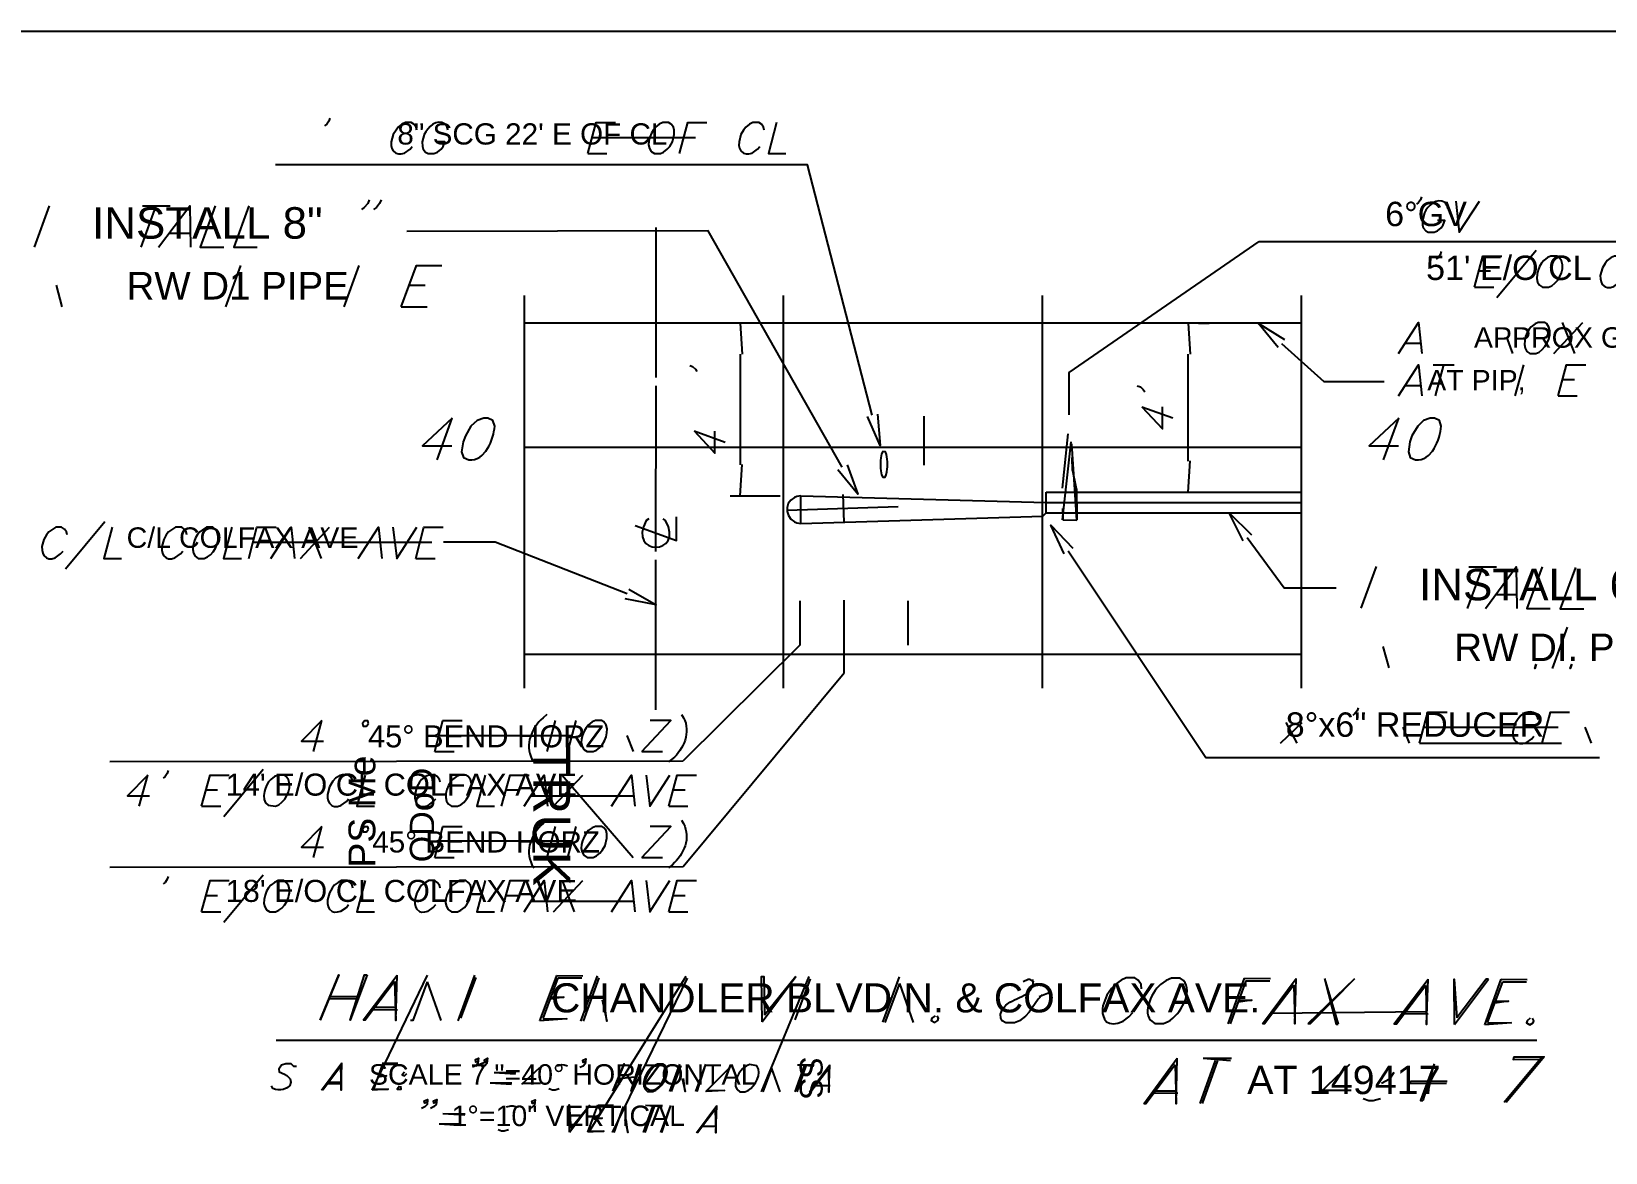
# Model space of a CAD drawing. Header units: feet. Extents: x 13 to 426, y 12 to 285.
# Drawn here: x 164 to 240, y 230.8 to 284.9 of the extents above; entities that cross this region are included whole.
import ezdxf
from ezdxf.enums import TextEntityAlignment as Align

# ---------------------------------------------------------------- set-up
doc = ezdxf.new("R2010")
doc.units = ezdxf.units.FT
doc.layers.add('ANOTACION', color=8, linetype='CONTINUOUS')
doc.layers.add('EJE_VIA', color=7, linetype='CONTINUOUS')
doc.styles.add('CAD_TEXT', font='Arial')

msp = doc.modelspace()

# ---------------------------------------------------------------- linework, layer by layer
at = {"layer": 'EJE_VIA'}
for p, q in [((191.033, 279.8), (196.033, 279.8)), ((190.833, 279.017), (191.75, 279.017)), ((164.1, 274.5), (164.833, 276.5)), ((169.25, 274.5), (169.983, 276.5)), ((169.317, 276.5), (170.65, 276.5)), ((194.133, 268.2), (194.133, 275.45)), ((170.633, 275.167), (171.583, 275.167)), ((223.25, 274.767), (242.433, 274.767)), ((234.733, 272.067), (236.633, 274.35)), ((173.35, 271.617), (174.067, 273.617)), ((179.067, 271.617), (179.783, 273.617)), ((233.867, 273.35), (234.433, 273.35)), ((165.15, 272.667), (165.433, 271.617)), ((182.2, 272.667), (182.967, 272.667)), ((233.65, 272.567), (234.583, 272.567)), ((181.817, 271.617), (183.067, 271.617)), ((187.767, 253.2), (187.767, 272.167)), ((200.283, 253.2), (200.283, 272.167)), ((212.783, 253.2), (212.783, 272.167)), ((225.3, 253.2), (225.3, 272.167)), ((187.767, 270.85), (225.3, 270.85)), ((198.193, 270.833), (198.286, 269.323)), ((219.827, 270.833), (219.92, 269.323)), ((220.333, 270.833), (220.833, 270.833)), ((237.483, 269.367), (238.883, 270.867)), ((237.883, 270.867), (238.483, 269.367)), ((235.2, 270.15), (235.483, 269.367)), ((198.2, 263.983), (198.2, 269.333)), ((219.833, 264.167), (219.833, 269.333)), ((230.333, 269.867), (231.05, 269.867)), ((231.667, 268.817), (232.667, 268.817)), ((231.767, 267.317), (232.167, 268.817)), ((235.617, 267.317), (236.033, 268.817)), ((194.117, 259.8), (194.133, 267.8)), ((230.333, 267.817), (231.05, 267.817)), ((237.9, 268.1), (238.483, 268.1)), ((237.7, 267.317), (238.617, 267.317)), ((183.55, 264.233), (184.283, 266.233)), ((207.083, 263.967), (207.083, 266.333)), ((217.583, 266.783), (219.083, 266.25)), ((229.267, 264.233), (230, 266.233)), ((195.967, 265.633), (197.467, 265.083)), ((213.75, 262.85), (214.033, 265.483)), ((187.767, 264.833), (225.3, 264.833)), ((213.75, 261.333), (214.167, 265.1)), ((214.45, 261.317), (214.2, 265)), ((198.193, 262.484), (198.286, 263.993)), ((214.2, 264.333), (214.217, 263.717)), ((219.827, 262.667), (219.92, 264.177)), ((214.433, 262.833), (214.233, 263.767)), ((197.7, 262.483), (200.117, 262.483)), ((201.117, 262.483), (212.967, 262.167)), ((201.117, 261.15), (201.117, 262.483)), ((203.15, 262.55), (203.2, 261.217)), ((212.967, 262.667), (225.3, 262.667)), ((200.45, 261.8), (205.817, 261.967)), ((212.967, 262.167), (225.3, 262.167)), ((212.967, 261.667), (225.3, 261.667)), ((213.75, 261.867), (213.767, 261.333)), ((165.6, 258.967), (167.5, 261.25)), ((176.95, 259.467), (178.35, 260.967)), ((177.35, 260.967), (177.95, 259.467)), ((201.117, 261.15), (212.8, 261.5)), ((213.767, 261.333), (214.45, 261.317)), ((174.667, 260.25), (183.3, 260.25)), ((182.517, 259.467), (183.45, 259.467)), ((194.117, 252.15), (194.117, 259.4)), ((228.183, 257.067), (228.917, 259.067)), ((233.317, 257.05), (234.05, 259.05)), ((233.383, 259.05), (234.717, 259.05)), ((203.217, 253.933), (203.217, 257.45)), ((206.3, 255.267), (206.3, 257.417)), ((234.717, 257.717), (235.667, 257.717)), ((237.417, 254.15), (238.15, 256.15)), ((187.767, 254.833), (225.3, 254.833)), ((229.233, 255.217), (229.517, 254.183)), ((195.433, 244.583), (203.217, 253.933)), ((177.583, 250.133), (177.983, 251.633)), ((183.65, 250.917), (190.083, 250.917)), ((188.867, 250.133), (189.267, 251.633)), ((189.867, 250.133), (190.267, 251.633)), ((192.717, 250.917), (193.017, 250.133)), ((224.283, 250.533), (225.333, 251.533)), ((224.55, 251.533), (225.067, 250.533)), ((230.2, 251.317), (230.5, 250.533)), ((231.2, 251.317), (237.7, 251.317)), ((238.983, 251.317), (239.283, 250.533)), ((183.433, 250.133), (184.367, 250.133)), ((193.433, 250.133), (194.433, 250.133)), ((231, 250.533), (237.85, 250.533)), ((167.75, 249.65), (195.433, 249.683)), ((169.167, 247.5), (169.583, 249)), ((173.25, 247), (175.15, 249.283)), ((189.167, 247.5), (190.583, 249)), ((189.583, 249), (193.017, 245.017)), ((172.383, 248.283), (172.95, 248.283)), ((186.883, 248.283), (187.45, 248.283)), ((188.1, 248), (193.017, 248)), ((194.95, 248.283), (195.533, 248.283)), ((172.167, 247.5), (173.1, 247.5)), ((194.75, 247.5), (195.667, 247.5)), ((177.583, 245.017), (177.983, 246.517)), ((188.867, 245.017), (189.267, 246.517)), ((189.867, 245.017), (190.267, 246.517)), ((183.65, 245.817), (190.083, 245.817)), ((183.433, 245.017), (184.367, 245.017)), ((193.433, 245.017), (194.433, 245.017)), ((167.75, 244.55), (195.433, 244.583)), ((173.25, 241.9), (175.15, 244.183)), ((189.167, 242.4), (190.583, 243.9)), ((189.583, 243.9), (190.167, 242.4)), ((172.383, 243.183), (172.95, 243.183)), ((186.883, 243.183), (187.45, 243.183)), ((188.1, 242.9), (193.017, 242.9)), ((194.95, 243.183), (195.533, 243.183)), ((172.167, 242.4), (173.1, 242.4)), ((194.75, 242.4), (195.667, 242.4)), ((179.983, 237.167), (181.617, 239.333)), ((180.417, 233.783), (183.083, 239.333)), ((183.067, 239.017), (183.733, 237.15)), ((184.567, 237.133), (185.367, 239.333)), ((184.7, 237.25), (185.433, 239.217)), ((188.517, 237.133), (189.333, 239.317)), ((188.667, 237.233), (189.4, 239.2)), ((189.333, 239.317), (190.583, 239.3)), ((189.4, 239.2), (190.533, 239.2)), ((190.5, 237.117), (191.3, 239.3)), ((191.367, 239.2), (190.6, 237.117)), ((190.917, 231.8), (195.583, 239.283)), ((192.017, 231.734), (195.65, 239.183)), ((199.217, 233.7), (201.517, 239.267)), ((199.25, 237.083), (200.883, 239.267)), ((200.883, 239.267), (199.367, 237.4)), ((200.85, 237.183), (201.583, 239.15)), ((205.083, 237.067), (205.883, 239.25)), ((205.883, 238.933), (205.183, 237.05)), ((205.883, 238.933), (206.55, 237.05)), ((221.75, 236.983), (222.55, 239.183)), ((222.617, 239.067), (221.85, 236.983)), ((222.55, 239.183), (223.8, 239.167)), ((222.617, 239.067), (223.767, 239.067)), ((223.417, 236.983), (225.05, 239.167)), ((227.867, 239.15), (225.6, 236.983)), ((226.417, 239.167), (227.067, 236.967)), ((229.767, 236.967), (231.417, 239.133)), ((232.683, 236.95), (234.333, 239.133)), ((234.15, 236.933), (234.95, 239.133)), ((234.283, 237.05), (235.017, 239.017)), ((234.95, 239.133), (236.2, 239.117)), ((235.017, 239.017), (236.167, 239.017)), ((178.383, 238.2), (179.633, 238.2)), ((178.417, 238.317), (179.667, 238.3)), ((180.383, 237.683), (181.633, 237.667)), ((180.517, 237.783), (181.567, 237.783)), ((223.817, 237.5), (231.35, 237.583)), ((230.167, 237.483), (231.417, 237.467)), ((175.783, 236.2), (236.667, 236.2)), ((177.967, 233.783), (178.95, 235.1)), ((178.883, 234.917), (178.033, 233.783)), ((180.5, 233.833), (180.933, 235.033)), ((180.9, 235.083), (181.65, 235.083)), ((180.933, 235.033), (181.617, 235.017)), ((185.417, 234.95), (186, 235.2)), ((194.783, 233.717), (195.267, 235.033)), ((195.317, 234.967), (194.85, 233.717)), ((196.517, 235.033), (196.033, 233.717)), ((196.517, 235.033), (196.1, 233.717)), ((196.533, 233.717), (197.833, 235.017)), ((200.85, 233.7), (201.3, 234.95)), ((201.367, 234.95), (200.917, 233.7)), ((200.95, 235), (201.767, 235)), ((200.95, 235), (201.75, 234.95)), ((201.533, 233.7), (202.517, 235)), ((217.683, 233.117), (219.3, 235.317)), ((220.4, 233.134), (221.15, 235.217)), ((221.25, 235.217), (220.5, 233.134)), ((220.55, 235.317), (221.917, 235.317)), ((220.55, 235.317), (221.867, 235.217)), ((226.2, 233.667), (227.633, 235.033)), ((231.7, 235.05), (231.167, 233.283)), ((236.917, 235.383), (235.083, 233.183)), ((178.3, 234.167), (178.917, 234.167)), ((186.3, 234.633), (187.35, 234.633)), ((186.3, 234.633), (187.333, 234.567)), ((187.65, 234.067), (188.517, 234.867)), ((192.333, 234.35), (193.1, 234.417)), ((199.7, 234.833), (199.283, 233.7)), ((199.7, 234.833), (200.1, 233.7)), ((202.45, 234.817), (201.6, 233.7)), ((230.567, 234.217), (232.333, 234.217)), ((178.217, 234.1), (178.967, 234.1)), ((186.117, 234.133), (187.167, 234.133)), ((186.117, 234.133), (187.15, 234.067)), ((187.667, 234.117), (188.55, 234.117)), ((201.783, 234), (202.533, 234)), ((218.083, 233.634), (219.333, 233.65)), ((218.217, 233.75), (219.267, 233.75)), ((226.25, 233.783), (227.7, 233.783)), ((183.833, 232.65), (184.9, 232.633)), ((183.833, 232.65), (184.883, 232.583)), ((189.95, 231.75), (190.933, 233.05)), ((190.933, 233.05), (190.017, 231.934)), ((190.833, 231.75), (191.317, 233.05)), ((191.317, 233.05), (192.067, 233.05)), ((191.35, 232.984), (192.033, 232.984)), ((192.533, 232.984), (192.083, 231.734)), ((193.517, 231.734), (193.967, 232.984)), ((194.033, 232.984), (193.583, 231.734)), ((193.617, 233.05), (194.433, 233.034)), ((193.617, 233.05), (194.417, 232.984)), ((194.817, 233.034), (194.333, 231.734)), ((194.817, 233.034), (194.383, 231.734)), ((196.083, 231.717), (197.067, 233.034)), ((196.983, 232.85), (196.133, 231.717)), ((183.65, 232.15), (184.717, 232.15)), ((183.65, 232.15), (184.683, 232.083)), ((196.317, 232.034), (197.067, 232.034))]:
    msp.add_line(p, q, dxfattribs=at)
for points in [[(426.217, 284.917), (12.6, 284.917), (12.6, 12.083)], [(178.367, 280.733), (178.317, 280.583), (178.217, 280.433), (178.117, 280.367)], [(184.067, 280.15), (184.033, 280.3), (183.933, 280.433), (183.783, 280.518), (183.632, 280.539), (183.483, 280.507), (183.341, 280.433), (183.211, 280.328), (183.097, 280.203), (183.003, 280.068), (182.933, 279.933), (182.833, 279.583), (182.85, 279.367), (182.883, 279.233), (182.983, 279.083), (183.117, 279.017), (183.4, 279.017), (183.567, 279.083), (183.75, 279.233), (183.85, 279.367), (183.917, 279.583), (183.55, 279.583)], [(182.567, 280.15), (182.533, 280.3), (182.433, 280.433), (182.3, 280.517), (182.017, 280.517), (181.85, 280.433), (181.667, 280.3), (181.567, 280.15), (181.433, 279.933), (181.333, 279.583), (181.339, 279.413), (181.371, 279.268), (181.429, 279.151), (181.562, 279.034), (181.679, 278.999), (181.818, 279.002), (181.979, 279.045), (182.25, 279.233), (182.35, 279.367)], [(190.833, 279.017), (191.233, 280.517), (192.167, 280.517)], [(194.45, 280.517), (194.283, 280.433), (194.1, 280.3), (193.998, 280.166), (193.904, 280), (193.828, 279.815), (193.779, 279.622), (193.767, 279.434), (193.802, 279.262), (193.893, 279.119), (194.05, 279.017), (194.333, 279.017), (194.483, 279.083), (194.667, 279.233), (194.783, 279.367), (194.917, 279.583), (195, 279.933), (195, 280.15), (194.967, 280.3), (194.85, 280.433), (194.733, 280.517), (194.45, 280.517)], [(195.25, 279.017), (195.667, 280.517), (196.583, 280.517)], [(199.35, 280.15), (199.317, 280.3), (199.217, 280.433), (199.083, 280.517), (198.8, 280.517), (198.633, 280.433), (198.467, 280.3), (198.35, 280.15), (198.217, 279.933), (198.133, 279.583), (198.126, 279.416), (198.154, 279.273), (198.213, 279.156), (198.353, 279.037), (198.474, 279), (198.614, 279.002), (198.768, 279.045), (199.033, 279.233), (199.133, 279.367)], [(199.95, 280.517), (199.55, 279.017), (200.4, 279.017)], [(204.567, 266.383), (201.433, 278.483), (175.75, 278.483)], [(180.267, 276.783), (180.2, 276.6), (180.033, 276.417), (179.9, 276.317)], [(180.85, 276.783), (180.767, 276.6), (180.617, 276.417), (180.483, 276.317)], [(231.1, 276.933), (231.05, 276.783), (230.95, 276.65), (230.85, 276.583)], [(232.367, 276.367), (232.333, 276.5), (232.233, 276.65), (232.079, 276.723), (231.927, 276.738), (231.781, 276.705), (231.642, 276.633), (231.515, 276.533), (231.403, 276.412), (231.308, 276.281), (231.233, 276.15), (231.15, 275.783), (231.15, 275.583), (231.183, 275.433), (231.3, 275.283), (231.417, 275.217), (231.7, 275.217), (231.867, 275.283), (232.05, 275.433), (232.15, 275.583), (232.217, 275.783), (231.867, 275.783)], [(170.1, 274.5), (171.6, 276.5), (171.633, 274.5)], [(172.833, 276.5), (172.1, 274.5), (173.25, 274.5)], [(174.45, 276.5), (173.733, 274.5), (174.867, 274.5)], [(232.75, 276.717), (232.917, 275.217), (233.9, 276.717)], [(203.117, 263.867), (196.65, 275.283), (182.083, 275.25)], [(214.083, 266.4), (214.083, 268.45), (223.25, 274.767)], [(232.05, 274.283), (232, 274.133), (231.9, 274), (231.8, 273.917)], [(233.65, 272.567), (234.05, 274.067), (234.983, 274.067)], [(237.35, 274.067), (237.183, 274), (237, 273.85), (236.892, 273.731), (236.798, 273.571), (236.724, 273.385), (236.679, 273.187), (236.669, 272.992), (236.704, 272.814), (236.789, 272.667), (236.933, 272.567), (237.233, 272.567), (237.383, 272.633), (237.54, 272.753), (237.675, 272.904), (237.783, 273.076), (237.86, 273.263), (237.9, 273.457), (237.899, 273.649), (237.85, 273.833), (237.75, 274), (237.633, 274.067), (237.35, 274.067)], [(240.967, 273.717), (240.933, 273.85), (240.817, 274), (240.7, 274.067), (240.417, 274.067), (240.25, 274), (240.067, 273.85), (239.967, 273.717), (239.833, 273.5), (239.733, 273.133), (239.739, 272.963), (239.771, 272.818), (239.829, 272.701), (239.962, 272.584), (240.079, 272.549), (240.219, 272.552), (240.379, 272.595), (240.633, 272.783), (240.75, 272.917)], [(181.817, 271.617), (182.55, 273.617), (183.783, 273.617)], [(224.167, 269.65), (223.2, 270.833), (224.483, 270.033)], [(229.983, 269.367), (230.95, 270.867), (231.117, 269.367)], [(236.733, 270.867), (236.583, 270.8), (236.4, 270.65), (236.292, 270.532), (236.198, 270.372), (236.124, 270.185), (236.08, 269.986), (236.071, 269.79), (236.105, 269.612), (236.19, 269.466), (236.333, 269.367), (236.617, 269.367), (236.783, 269.433), (236.929, 269.548), (237.06, 269.697), (237.169, 269.871), (237.249, 270.06), (237.294, 270.257), (237.297, 270.452), (237.252, 270.636), (237.15, 270.8), (237.033, 270.867), (236.733, 270.867)], [(224.333, 269.85), (226.383, 268.017), (229.3, 268.017)], [(195.75, 268.783), (195.883, 268.733), (196.033, 268.6), (196.1, 268.5)], [(229.983, 267.317), (230.95, 268.817), (231.117, 267.317)], [(237.7, 267.317), (238.1, 268.817), (239.033, 268.817)], [(217.367, 267.8), (217.517, 267.75), (217.65, 267.617), (217.733, 267.517)], [(184.283, 266.233), (182.85, 264.9), (184.267, 264.9)], [(185.8, 266.233), (185.483, 266.133), (185.183, 265.85), (184.917, 265.383), (184.817, 265.1), (184.733, 264.617), (184.833, 264.333), (185.083, 264.233), (185.228, 264.227), (185.363, 264.246), (185.49, 264.289), (185.607, 264.352), (185.716, 264.434), (185.906, 264.644), (185.987, 264.766), (186.061, 264.897), (186.125, 265.034), (186.181, 265.175), (186.228, 265.318), (186.267, 265.459), (186.297, 265.596), (186.32, 265.727), (186.333, 265.85), (186.25, 266.133), (186, 266.233), (185.8, 266.233)], [(204.817, 266.433), (204.95, 264.917), (204.333, 266.317)], [(217.583, 266.783), (218.583, 265.717), (218.583, 266.783)], [(230, 266.233), (228.567, 264.9), (229.983, 264.9)], [(231.517, 266.233), (231.2, 266.133), (230.917, 265.85), (230.633, 265.383), (230.533, 265.1), (230.467, 264.617), (230.55, 264.333), (230.8, 264.233), (230.945, 264.227), (231.08, 264.246), (231.207, 264.289), (231.324, 264.352), (231.432, 264.434), (231.622, 264.644), (231.704, 264.766), (231.777, 264.897), (231.842, 265.034), (231.898, 265.175), (231.945, 265.318), (231.984, 265.459), (232.014, 265.596), (232.036, 265.727), (232.05, 265.85), (231.967, 266.133), (231.717, 266.233), (231.517, 266.233)], [(195.967, 265.633), (196.967, 264.55), (196.967, 265.617)], [(205.3, 264.017), (205.3, 264.133), (205.281, 264.266), (205.268, 264.375), (205.248, 264.485), (205.202, 264.614), (205.083, 264.633), (205.017, 264.517), (204.983, 264.317), (204.967, 264.2), (204.967, 263.817), (204.983, 263.7), (205.017, 263.5), (205.077, 263.389), (205.193, 263.39), (205.24, 263.507), (205.27, 263.649), (205.283, 263.767), (205.3, 263.883), (205.3, 264.017)], [(203.35, 263.983), (203.867, 262.567), (202.9, 263.75)], [(201.117, 262.483), (200.917, 262.45), (200.806, 262.404), (200.63, 262.276), (200.514, 262.111), (200.458, 261.922), (200.46, 261.726), (200.519, 261.535), (200.636, 261.366), (200.809, 261.232), (200.917, 261.183), (201.117, 261.15)], [(212.8, 261.5), (212.967, 261.667), (212.967, 262.667)], [(214.433, 262.833), (214.45, 261.5), (214.45, 261.333)], [(222.483, 260.317), (221.8, 261.667), (222.883, 260.6)], [(165.683, 260.6), (165.65, 260.75), (165.55, 260.883), (165.417, 260.967), (165.133, 260.967), (164.983, 260.883), (164.8, 260.75), (164.683, 260.6), (164.55, 260.383), (164.467, 260.033), (164.474, 259.865), (164.505, 259.721), (164.56, 259.604), (164.687, 259.485), (164.8, 259.449), (164.937, 259.451), (165.096, 259.495), (165.367, 259.683), (165.483, 259.817)], [(167.85, 260.967), (167.45, 259.467), (168.3, 259.467)], [(171.467, 260.6), (171.433, 260.75), (171.333, 260.883), (171.217, 260.967), (170.917, 260.967), (170.767, 260.883), (170.583, 260.75), (170.467, 260.6), (170.35, 260.383), (170.25, 260.033), (170.257, 259.865), (170.288, 259.721), (170.343, 259.604), (170.47, 259.485), (170.583, 259.449), (170.72, 259.451), (170.879, 259.495), (171.15, 259.683), (171.267, 259.817)], [(172.417, 260.967), (172.267, 260.883), (172.083, 260.75), (171.979, 260.623), (171.885, 260.461), (171.81, 260.277), (171.763, 260.083), (171.752, 259.892), (171.785, 259.717), (171.87, 259.571), (172.017, 259.467), (172.3, 259.467), (172.467, 259.533), (172.611, 259.641), (172.742, 259.788), (172.851, 259.963), (172.932, 260.155), (172.978, 260.354), (172.981, 260.549), (172.935, 260.729), (172.833, 260.883), (172.717, 260.967), (172.417, 260.967)], [(173.633, 260.967), (173.233, 259.467), (174.1, 259.467)], [(174.45, 259.467), (174.85, 260.967), (175.783, 260.967)], [(175.517, 259.467), (176.5, 260.967), (176.667, 259.467)], [(179.733, 259.467), (180.717, 260.967), (180.883, 259.467)], [(181.417, 260.967), (181.6, 259.467), (182.567, 260.967)], [(182.517, 259.467), (182.917, 260.967), (183.85, 260.967)], [(193.117, 261.05), (195.117, 260.333), (195.117, 261.467)], [(193.783, 261.383), (193.65, 261.3), (193.515, 260.997), (193.457, 260.734), (193.466, 260.511), (193.53, 260.329), (193.638, 260.187), (193.779, 260.085), (193.943, 260.024), (194.117, 260.004), (194.292, 260.024), (194.455, 260.084), (194.596, 260.185), (194.704, 260.327), (194.768, 260.509), (194.777, 260.732), (194.719, 260.996), (194.583, 261.3), (194.467, 261.383)], [(213.833, 259.683), (213.2, 261.067), (214.25, 259.967)], [(192.733, 257.75), (186.35, 260.25), (183.867, 260.25)], [(222.683, 260.467), (224.467, 258.05), (226.967, 258.05)], [(214.033, 259.833), (220.683, 249.85), (239.7, 249.85)], [(234.183, 257.05), (235.667, 259.05), (235.7, 257.05)], [(236.917, 259.05), (236.183, 257.05), (237.317, 257.05)], [(238.533, 259.033), (237.8, 257.033), (238.933, 257.033)], [(192.817, 257.983), (194.133, 257.217), (192.633, 257.517)], [(201.067, 257.417), (201.067, 255.267), (195.433, 249.683)], [(236.633, 254.35), (236.567, 254.15), (236.633, 254.35)], [(238.35, 254.35), (238.283, 254.15), (238.35, 254.35)], [(188.85, 251.917), (188.667, 251.767), (188.566, 251.67), (188.471, 251.567), (188.382, 251.458), (188.3, 251.345), (188.225, 251.226), (188.159, 251.104), (188.102, 250.978), (188.056, 250.849), (188.02, 250.717), (187.995, 250.583), (187.983, 250.448), (187.984, 250.312), (187.998, 250.175), (188.028, 250.038), (188.073, 249.902), (188.133, 249.767), (188.233, 249.633)], [(195.35, 251.917), (195.45, 251.767), (195.512, 251.636), (195.558, 251.502), (195.587, 251.367), (195.601, 251.231), (195.601, 251.095), (195.587, 250.959), (195.562, 250.824), (195.524, 250.691), (195.476, 250.56), (195.418, 250.432), (195.351, 250.308), (195.277, 250.188), (195.195, 250.074), (195.107, 249.965), (195.014, 249.862), (194.733, 249.633)], [(228.033, 252.25), (227.983, 252.1), (227.883, 251.967), (227.783, 251.883)], [(231, 250.533), (231.4, 252.033), (232.333, 252.033)], [(236.733, 251.667), (236.7, 251.817), (236.6, 251.967), (236.483, 252.027), (236.359, 252.052), (236.232, 252.045), (236.108, 252.009), (235.99, 251.95), (235.886, 251.87), (235.763, 251.722), (235.6, 251.467), (235.5, 251.1), (235.506, 250.93), (235.538, 250.785), (235.596, 250.668), (235.728, 250.551), (235.846, 250.516), (235.985, 250.519), (236.146, 250.562), (236.417, 250.75), (236.517, 250.883)], [(236.917, 250.533), (237.333, 252.033), (238.25, 252.033)], [(177.983, 251.633), (177, 250.633), (178.067, 250.633)], [(180.233, 251.483), (180.2, 251.617), (180.05, 251.617), (179.95, 251.483), (179.983, 251.367), (180.133, 251.367), (180.233, 251.483)], [(183.433, 250.133), (183.833, 251.633), (184.767, 251.633)], [(191.2, 251.633), (191.033, 251.567), (190.85, 251.417), (190.745, 251.282), (190.65, 251.117), (190.574, 250.933), (190.526, 250.742), (190.515, 250.554), (190.551, 250.383), (190.643, 250.238), (190.8, 250.133), (191.083, 250.133), (191.25, 250.2), (191.392, 250.315), (191.522, 250.467), (191.63, 250.646), (191.711, 250.841), (191.756, 251.041), (191.757, 251.235), (191.708, 251.414), (191.6, 251.567), (191.483, 251.633), (191.2, 251.633)], [(193.433, 250.133), (194.833, 251.633), (193.833, 251.633)], [(169.583, 249), (168.6, 248), (169.667, 248)], [(170.567, 249.217), (170.517, 249.067), (170.417, 248.933), (170.317, 248.85)], [(172.167, 247.5), (172.583, 249), (173.5, 249)], [(175.867, 249), (175.7, 248.933), (175.517, 248.783), (175.409, 248.665), (175.314, 248.503), (175.24, 248.314), (175.213, 248.213), (175.195, 248.112), (175.186, 248.011), (175.199, 247.821), (175.262, 247.658), (175.383, 247.538), (175.75, 247.5), (175.9, 247.567), (176.057, 247.687), (176.192, 247.837), (176.3, 248.009), (176.377, 248.196), (176.417, 248.39), (176.415, 248.582), (176.367, 248.766), (176.267, 248.933), (176.15, 249), (175.867, 249)], [(179.483, 248.65), (179.45, 248.783), (179.35, 248.933), (179.233, 248.994), (179.11, 249.019), (178.986, 249.013), (178.864, 248.978), (178.749, 248.921), (178.644, 248.844), (178.516, 248.702), (178.35, 248.433), (178.25, 248.067), (178.256, 247.897), (178.288, 247.752), (178.346, 247.635), (178.479, 247.517), (178.596, 247.482), (178.735, 247.485), (178.896, 247.529), (179.167, 247.717), (179.267, 247.85)], [(180.083, 249), (179.667, 247.5), (180.533, 247.5)], [(183.7, 248.65), (183.667, 248.783), (183.55, 248.933), (183.433, 249), (183.15, 249), (182.983, 248.933), (182.8, 248.783), (182.7, 248.65), (182.567, 248.433), (182.467, 248.067), (182.472, 247.897), (182.505, 247.752), (182.563, 247.635), (182.695, 247.517), (182.813, 247.482), (182.952, 247.485), (183.112, 247.529), (183.367, 247.717), (183.483, 247.85)], [(184.65, 249), (184.483, 248.933), (184.3, 248.783), (184.193, 248.656), (184.098, 248.492), (184.024, 248.304), (183.977, 248.107), (183.968, 247.915), (184.005, 247.74), (184.096, 247.597), (184.25, 247.5), (184.533, 247.5), (184.7, 247.567), (184.842, 247.681), (184.971, 247.834), (185.08, 248.013), (185.161, 248.208), (185.189, 248.308), (185.207, 248.408), (185.208, 248.603), (185.159, 248.782), (185.05, 248.933), (184.933, 249), (184.65, 249)], [(185.867, 249), (185.467, 247.5), (186.317, 247.5)], [(186.667, 247.5), (187.083, 249), (188, 249)], [(187.75, 247.5), (188.717, 249), (188.883, 247.5)], [(191.967, 247.5), (192.933, 249), (193.1, 247.5)], [(193.65, 249), (193.817, 247.5), (194.783, 249)], [(194.75, 247.5), (195.15, 249), (196.083, 249)], [(177.983, 246.517), (177, 245.517), (178.067, 245.517)], [(180.233, 246.383), (180.2, 246.5), (180.05, 246.5), (179.95, 246.383), (179.983, 246.25), (180.133, 246.25), (180.233, 246.383)], [(183.433, 245.017), (183.833, 246.517), (184.767, 246.517)], [(188.85, 246.817), (188.667, 246.667), (188.566, 246.565), (188.47, 246.458), (188.381, 246.348), (188.299, 246.234), (188.224, 246.116), (188.158, 245.996), (188.102, 245.872), (188.055, 245.746), (188.019, 245.617), (187.995, 245.486), (187.983, 245.352), (187.984, 245.218), (187.999, 245.082), (188.028, 244.944), (188.073, 244.806), (188.133, 244.667), (188.233, 244.517)], [(191.2, 246.517), (191.033, 246.45), (190.85, 246.317), (190.746, 246.175), (190.651, 246.009), (190.574, 245.826), (190.526, 245.638), (190.514, 245.453), (190.55, 245.281), (190.642, 245.133), (190.8, 245.017), (191.083, 245.017), (191.25, 245.1), (191.417, 245.233), (191.533, 245.383), (191.667, 245.6), (191.75, 245.95), (191.75, 246.167), (191.717, 246.317), (191.6, 246.45), (191.483, 246.517), (191.2, 246.517)], [(193.433, 245.017), (194.833, 246.517), (193.833, 246.517)], [(195.35, 246.817), (195.45, 246.667), (195.511, 246.528), (195.555, 246.389), (195.585, 246.252), (195.6, 246.116), (195.601, 245.981), (195.589, 245.848), (195.564, 245.717), (195.528, 245.588), (195.482, 245.461), (195.425, 245.338), (195.359, 245.217), (195.284, 245.099), (195.202, 244.985), (195.113, 244.875), (195.018, 244.769), (194.917, 244.667), (194.733, 244.517)], [(170.567, 244.1), (170.517, 243.967), (170.417, 243.817), (170.317, 243.75)], [(172.167, 242.4), (172.583, 243.9), (173.5, 243.9)], [(175.867, 243.9), (175.7, 243.817), (175.517, 243.683), (175.41, 243.554), (175.315, 243.387), (175.24, 243.196), (175.194, 242.996), (175.186, 242.802), (175.223, 242.628), (175.314, 242.489), (175.467, 242.4), (175.75, 242.4), (175.9, 242.467), (176.051, 242.572), (176.184, 242.718), (176.293, 242.894), (176.371, 243.088), (176.397, 243.188), (176.414, 243.288), (176.415, 243.484), (176.367, 243.664), (176.267, 243.817), (176.15, 243.9), (175.867, 243.9)], [(179.483, 243.533), (179.45, 243.683), (179.35, 243.817), (179.217, 243.9), (178.933, 243.9), (178.767, 243.817), (178.583, 243.683), (178.483, 243.533), (178.35, 243.317), (178.25, 242.967), (178.254, 242.793), (178.286, 242.647), (178.345, 242.531), (178.479, 242.416), (178.597, 242.383), (178.736, 242.387), (178.896, 242.43), (179.167, 242.6), (179.267, 242.75)], [(180.083, 243.9), (179.667, 242.4), (180.533, 242.4)], [(183.7, 243.533), (183.667, 243.683), (183.55, 243.817), (183.433, 243.9), (183.15, 243.9), (182.983, 243.817), (182.8, 243.683), (182.7, 243.533), (182.567, 243.317), (182.467, 242.967), (182.471, 242.793), (182.503, 242.647), (182.561, 242.531), (182.695, 242.416), (182.813, 242.383), (182.953, 242.387), (183.113, 242.43), (183.367, 242.6), (183.483, 242.75)], [(184.65, 243.9), (184.483, 243.817), (184.3, 243.683), (184.198, 243.546), (184.104, 243.38), (184.026, 243.197), (183.976, 243.007), (183.963, 242.821), (183.998, 242.651), (184.09, 242.507), (184.25, 242.4), (184.533, 242.4), (184.7, 242.467), (184.867, 242.6), (184.983, 242.75), (185.117, 242.967), (185.2, 243.317), (185.2, 243.533), (185.167, 243.683), (185.05, 243.817), (184.933, 243.9), (184.65, 243.9)], [(185.867, 243.9), (185.467, 242.4), (186.317, 242.4)], [(186.667, 242.4), (187.083, 243.9), (188, 243.9)], [(187.75, 242.4), (188.717, 243.9), (188.883, 242.4)], [(191.967, 242.4), (192.933, 243.9), (193.1, 242.4)], [(193.65, 243.9), (193.817, 242.4), (194.783, 243.9)], [(194.75, 242.4), (195.15, 243.9), (196.083, 243.9)], [(177.9, 237.167), (178.8, 239.35), (177.9, 237.167)], [(180.167, 239.35), (179.35, 237.167), (180.05, 239.35), (180.167, 239.35)], [(181.5, 239.033), (180.083, 237.167), (179.983, 237.167)], [(181.5, 239.033), (181.55, 237.15), (181.617, 239.333)], [(183.067, 239.017), (182.383, 237.15), (182.267, 237.15)], [(199.25, 237.083), (199.217, 239.267), (199.333, 239.267), (199.367, 237.4)], [(212.767, 238.383), (212.583, 238.167), (212.15, 237.55), (211.967, 237.35), (211.683, 237.133), (211.433, 237.033), (211.017, 237.033), (210.85, 237.133), (210.783, 237.25), (210.767, 237.45), (210.804, 237.582), (210.859, 237.697), (211.013, 237.882), (211.212, 238.024), (211.323, 238.084), (211.439, 238.14), (211.557, 238.194), (211.675, 238.248), (211.792, 238.304), (211.904, 238.365), (212.01, 238.433), (212.193, 238.598), (212.267, 238.7), (212.333, 238.9), (212.317, 239.117)], [(212.383, 239), (212.2, 239.117), (212.1, 239.117), (211.85, 239.017)], [(217.567, 238.667), (217.55, 238.883), (217.417, 239.1), (217.25, 239.2), (216.833, 239.2), (216.583, 239.1), (216.3, 238.883), (216.117, 238.683), (215.9, 238.367), (215.7, 237.85), (215.688, 237.719), (215.686, 237.597), (215.694, 237.485), (215.713, 237.383), (215.779, 237.211), (215.885, 237.085), (216.029, 237.008), (216.211, 236.986), (216.316, 236.996), (216.429, 237.02), (216.552, 237.061), (216.683, 237.117), (216.967, 237.317), (217.15, 237.533)], [(219.017, 239.183), (218.767, 239.083), (218.483, 238.883), (218.311, 238.7), (218.227, 238.588), (218.147, 238.464), (218.074, 238.332), (218.009, 238.193), (217.953, 238.051), (217.909, 237.908), (217.88, 237.765), (217.865, 237.626), (217.869, 237.493), (217.892, 237.368), (217.936, 237.254), (218.004, 237.153), (218.217, 237), (218.633, 237), (218.867, 237.1), (218.972, 237.167), (219.079, 237.251), (219.185, 237.349), (219.287, 237.46), (219.385, 237.583), (219.476, 237.714), (219.558, 237.852), (219.63, 237.995), (219.69, 238.141), (219.735, 238.288), (219.764, 238.434), (219.775, 238.577), (219.766, 238.716), (219.735, 238.848), (219.68, 238.971), (219.6, 239.083), (219.433, 239.183), (219.017, 239.183)], [(224.933, 238.85), (223.517, 236.983), (223.417, 236.983)], [(224.933, 238.85), (224.983, 236.983), (225.05, 239.167)], [(227.867, 239.15), (225.717, 236.983), (225.6, 236.983)], [(226.417, 239.167), (226.967, 236.967), (227.067, 236.967)], [(231.3, 238.833), (229.883, 236.967), (229.767, 236.967)], [(231.3, 238.833), (231.333, 236.95), (231.417, 239.133)], [(232.683, 236.95), (232.667, 239.133), (232.8, 237.267)], [(234.333, 239.133), (234.217, 239.133), (232.8, 237.267)], [(189.05, 238.267), (189.667, 238.267), (189.017, 238.167)], [(191.517, 238.15), (191.75, 237.117), (191.617, 238.15)], [(213.117, 238.483), (212.867, 238.383), (212.633, 238.283)], [(222.283, 238.133), (222.9, 238.133), (222.233, 238.033)], [(234.667, 238.083), (235.3, 238.083), (234.633, 237.983)], [(188.667, 237.233), (189.817, 237.217), (188.517, 237.133)], [(207.6, 237.367), (207.45, 237.25), (207.417, 237.15), (207.583, 237.05), (207.733, 237.15), (207.767, 237.25), (207.7, 237.367)], [(236.35, 237.25), (236.2, 237.133), (236.167, 237.033), (236.333, 236.933), (236.483, 237.033), (236.517, 237.133), (236.45, 237.25)], [(234.283, 237.05), (235.433, 237.033), (234.15, 236.933)], [(176.767, 234.917), (176.633, 234.917), (176.5, 235.05), (176.25, 235.05), (176.033, 234.983), (175.9, 234.8), (175.917, 234.667), (176.173, 234.556), (176.295, 234.486), (176.446, 234.329), (176.487, 234.164), (176.434, 234.009), (176.304, 233.884), (176.113, 233.806), (176, 233.79), (175.878, 233.794), (175.75, 233.818), (175.617, 233.867), (175.55, 233.983)], [(178.883, 234.917), (178.917, 233.783), (178.95, 235.1)], [(185.567, 235.2), (185.417, 235.133), (185.4, 235.267), (185.55, 235.317), (185.517, 235.067), (185.417, 234.95), (185.267, 234.883)], [(186, 235.2), (185.85, 235.133), (185.833, 235.25), (185.983, 235.317), (185.95, 235.067), (185.85, 234.95), (185.7, 234.883)], [(189.85, 234.933), (189.683, 234.983), (189.567, 235), (189.35, 234.933)], [(190.75, 235.167), (190.6, 235.117), (190.583, 235.233), (190.733, 235.3), (190.7, 235.05), (190.6, 234.933), (190.45, 234.867)], [(192.033, 233.733), (192.583, 235.05), (192.033, 233.733)], [(193.4, 235.033), (192.917, 233.733), (193.333, 235.033)], [(194.2, 235.033), (194.067, 234.967), (193.883, 234.85), (193.783, 234.733), (193.688, 234.591), (193.607, 234.434), (193.55, 234.269), (193.523, 234.107), (193.536, 233.954), (193.598, 233.822), (193.717, 233.717), (193.967, 233.717), (194.117, 233.783), (194.25, 233.876), (194.376, 233.999), (194.487, 234.145), (194.576, 234.306), (194.636, 234.476), (194.659, 234.648), (194.638, 234.814), (194.567, 234.967), (194.45, 235.033), (194.2, 235.033)], [(194.25, 234.967), (194.033, 234.917), (193.832, 234.694), (193.692, 234.492), (193.608, 234.311), (193.573, 234.153), (193.58, 234.021), (193.623, 233.915), (193.791, 233.791), (193.902, 233.777), (194.023, 233.796), (194.147, 233.851), (194.267, 233.942), (194.378, 234.073), (194.472, 234.245), (194.542, 234.459), (194.583, 234.717), (194.533, 234.917), (194.367, 234.967), (194.25, 234.967)], [(198.65, 235.017), (198.5, 234.95), (198.317, 234.833), (198.219, 234.716), (198.125, 234.577), (198.043, 234.422), (197.983, 234.261), (197.955, 234.101), (197.97, 233.949), (198.037, 233.813), (198.167, 233.7), (198.417, 233.7), (198.567, 233.767), (198.696, 233.867), (198.818, 233.992), (198.926, 234.138), (199.013, 234.297), (199.071, 234.464), (199.093, 234.632), (199.072, 234.796), (199, 234.95), (198.65, 235.017)], [(202.45, 234.817), (202.467, 233.683), (202.517, 235)], [(219.2, 235), (217.783, 233.117), (217.683, 233.117)], [(219.2, 235), (219.25, 233.117), (219.3, 235.317)], [(231.7, 235.05), (231.05, 233.283), (231.167, 233.283)], [(235.55, 235.383), (237.017, 235.383), (235.183, 233.183)], [(235.55, 235.383), (235.517, 235.267), (236.867, 235.283)], [(180.733, 234.467), (181.1, 234.467), (180.7, 234.4)], [(181.983, 234.65), (181.867, 234.517), (181.983, 234.467), (182.083, 234.583)], [(195.383, 234.35), (195.533, 233.717), (195.45, 234.35)], [(229.767, 234.633), (229.55, 234.317), (229.167, 234.1)], [(230.567, 234.217), (230.517, 234.1), (232.3, 234.117)], [(180.5, 233.833), (181.183, 233.833), (180.417, 233.783)], [(181.733, 233.967), (181.617, 233.833), (181.817, 233.833), (181.8, 233.967)], [(188.95, 233.867), (189.117, 233.8), (189.25, 233.8), (189.45, 233.867)], [(196.617, 233.783), (197.433, 233.767), (196.533, 233.717)], [(183.1, 233.217), (182.95, 233.15), (182.933, 233.267), (183.083, 233.333), (183.067, 233.083), (182.95, 232.967), (182.8, 232.9)], [(183.55, 233.217), (183.4, 233.15), (183.383, 233.267), (183.533, 233.333), (183.5, 233.083), (183.383, 232.967), (183.233, 232.9)], [(187.383, 232.95), (187.217, 233), (187.1, 233), (186.883, 232.95)], [(188.3, 233.184), (188.15, 233.134), (188.133, 233.25), (188.283, 233.317), (188.25, 233.067), (188.133, 232.934), (187.983, 232.884)], [(189.95, 231.75), (189.933, 233.067), (190.017, 231.934)], [(196.983, 232.85), (197.017, 231.717), (197.067, 233.034)], [(229.117, 233.367), (228.767, 233.267), (228.55, 233.267), (228.283, 233.367)], [(186.5, 231.883), (186.667, 231.817), (186.783, 231.817), (187, 231.883)], [(191.133, 232.434), (191.517, 232.434), (191.117, 232.367)], [(192.617, 232.367), (192.767, 231.734), (192.683, 232.367)], [(190.917, 231.8), (191.6, 231.8), (190.833, 231.75)]]:
    msp.add_lwpolyline(points, dxfattribs=at)

# ---------------------------------------------------------------- texts
at = {"layer": 'ANOTACION', "style": 'CAD_TEXT'}
for s, height, p in [('8" SCG 22\' E OF CL', 1.02592, (188.152, 279.968)), ('INSTALL 8"', 1.5199, (172.453, 275.668)), ('6°GV', 1.1779, (231.315, 276.102)), ("51' E/O CL", 1.1779, (235.315, 273.502)), ('RW D1 PIPE', 1.3299, (173.919, 272.635)), ('APPROX GRADE', 0.98792, (239.148, 270.135)), ('AT PIP,', 0.9879, (233.748, 268.069)), ('C/L COLFAX AVE', 0.98792, (174.153, 260.469)), ('INSTALL 6"', 1.5199, (236.548, 258.203)), ('RW DI. PIPE', 1.32989, (238.048, 255.17)), ('8°x6" REDUCER', 1.17791, (230.782, 251.437)), ('45° BEND HORZ', 1.06391, (185.918, 250.87)), ("14' E/O CL COLFAX AVE", 1.06391, (181.819, 248.537)), ('45° BEND HORZ', 1.02592, (185.918, 245.771)), ("18' E/O CL COLFAX AVE", 1.06391, (181.819, 243.404)), ('CHANDLER BLVD N. & COLFAX AVE.', 1.40589, (206.184, 238.238)), ('SCALE 7 "=40° HORIZONTAL', 0.98792, (189.618, 234.538)), ('AT 149417', 1.3679, (227.348, 234.272)), ('1°=10" VERTICAL', 0.98792, (189.885, 232.538))]:
    msp.add_text(s, height=height, dxfattribs=at).set_placement(p, align=Align.MIDDLE_CENTER)
for s, height, rotation, p in [('TRUK', 1.7859, 270, (189.085, 247.037)), ('PS Me', 1.2919, 90, (179.919, 247.237)), ('QDoD', 1.1779, 90, (182.819, 247.07)), ('SS', 1.1019, 270, (201.617, 234.372))]:
    msp.add_text(s, height=height, rotation=rotation, dxfattribs=at).set_placement(p, align=Align.MIDDLE_CENTER)

doc.saveas('drawing.dxf')
